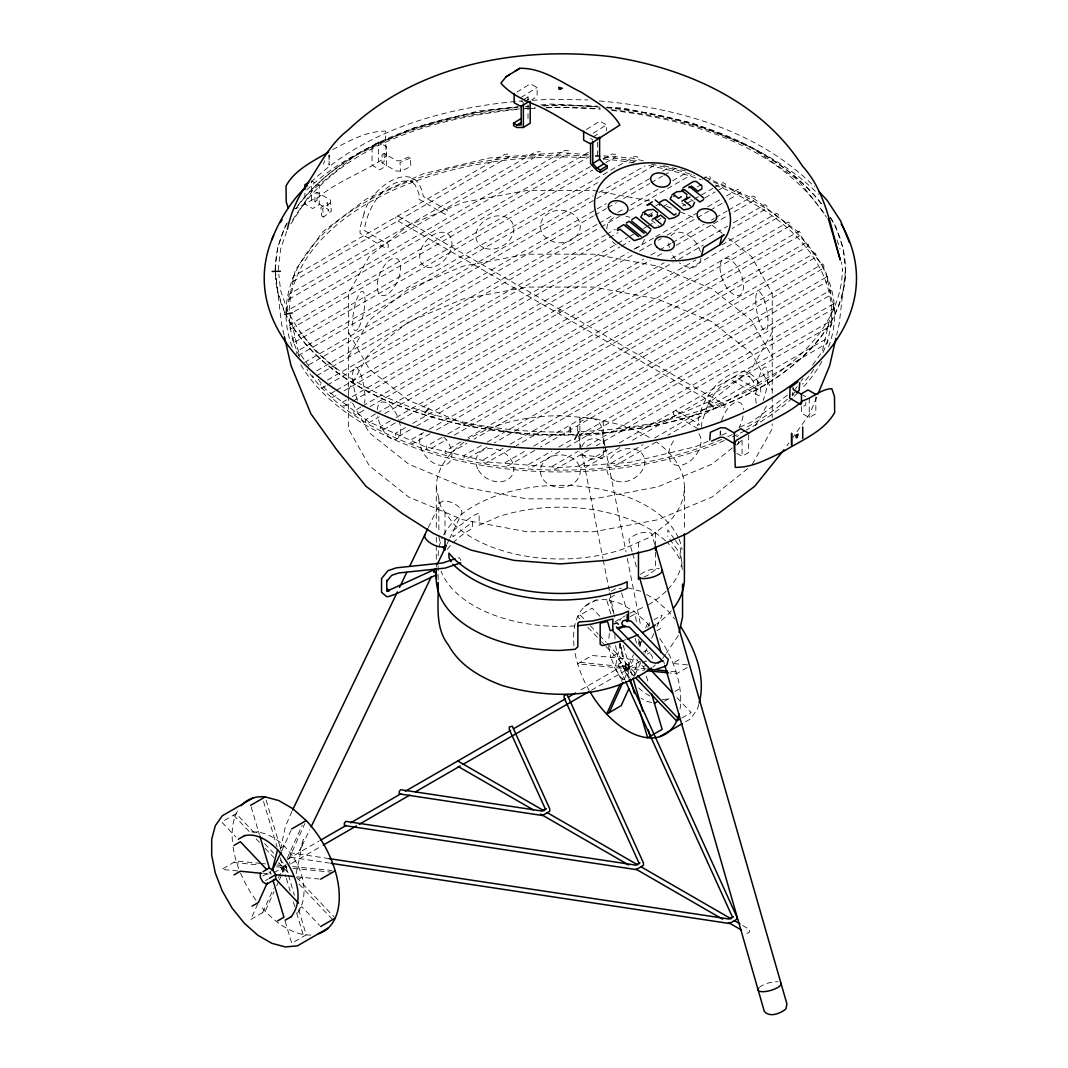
<?xml version="1.0" encoding="UTF-8"?>
<svg xmlns="http://www.w3.org/2000/svg" width="1068" height="1068" viewBox="0 0 1068 1068"><rect width="100%" height="100%" fill="white"/><g stroke="black" fill="none" stroke-linecap="round" stroke-linejoin="round"><path stroke-width="0.75" stroke-dasharray="5 3.75" d="M577.668 431.325L577.735 426.039L580.885 421.326L586.279 418.442L592.46 418.162L622.377 425.318A124.048 71.623 0 0 1 651.053 438.481M640.987 641.414L639.452 650.786M720.032 435.49L720.446 430.831M792.683 392.45L792.416 395.56L795.059 393.571M275.224 269.39L277.667 247.896L284.942 226.776L287.345 222.705M278.227 270.204L280.644 248.937L286.825 231.035M830.17 217.258L835.763 226.776L843.039 247.896L845.469 270.204C844.561 321.975 804.191 362.199 761.965 386.603C706.455 417.414 642.923 431.926 579.764 434.075M845.469 270.204L839.194 323.898L836.644 335.112M280.524 849.434L285.316 826.672L291.871 811.48M296.13 873.731L303.379 839.328L299.667 850.689L309.747 829.716M620.308 643.256L615.515 666.018L617.05 671.705L620.401 677.005L623.645 679.702M633.858 677.366L637.476 660.171M288.64 296.917L289.294 294.101L535.348 152.043L540.248 151.669M292.699 279.162L293.34 276.332L504.577 154.379L509.476 154.006M828.007 340.358L827.366 343.175L667.847 435.277M832.052 322.589L831.411 325.42L629.96 441.725M625.968 663.855L625.274 666.512L627.09 669.449L628.905 668.608L628.211 665.15L625.968 663.855L578.389 691.33M609.334 633.444L608.586 642.001M698.726 704.439L697.524 708.952L690.529 718.898L683.467 722.969M816.66 397.189L809.838 413.757L792.63 437.733M257.775 903.915L250.673 919.588L265.198 911.204L273.969 891.807M281.899 850.569L291.043 830.383M262.621 912.686L273.555 888.523M278.347 877.949L284.488 864.359M287.225 858.312L302.257 825.083M276.665 885.839L278.695 881.367M279.375 879.872L282.072 873.904M282.74 872.409L285.45 865.04M288.654 859.366L304.847 823.561M621.496 681.25L633.471 654.777M638.197 644.324L639.545 641.347M645.619 627.917L647.649 623.445L650.212 621.963L647.475 627.997M624.246 679.355L634.499 656.7M639.278 646.127L641.334 641.601M635.033 675.029L641.654 660.371L627.143 668.755M644.885 653.256L646.928 648.73M651.694 638.183L653.75 633.671M657.007 626.462L662.16 615.061L654.19 619.654M428.335 527.472L440.203 502.774L442.793 501.052C450.002 500.625 457.344 504.163 461.55 510.037L461.87 513.134L449.988 537.845M447.198 543.652L449.294 539.287M707.43 405.747L701.689 423.155L701.689 428.388M708.071 404.412C715.44 389.46 731.647 370.409 750.203 377.178L748.081 375.949L752.593 380.141L756.398 389.112L756.398 391.502L758.534 390.274L734.557 376.43M348.462 357.139L369.208 320.293L408.657 288.934L462.951 266.159L526.791 254.184L593.901 254.184L657.741 266.159L712.036 288.934L751.485 320.293L772.231 357.139M348.462 390.034L369.208 353.188L408.657 321.828L462.951 299.053L526.791 287.078L593.901 287.078L657.741 299.053L712.036 321.828L751.485 353.188L772.231 390.034M772.231 332.175L751.485 369.034L712.036 400.38L657.741 423.155L593.901 435.13L579.176 435.13M755.476 425.651L768.239 402.983M752.286 464.22L772.231 428.789L772.231 423.849M292.592 219.981C339.531 144.18 434.943 117.934 518.594 109.283M678.38 635.447L666.512 653.015M290.937 223.813L313.017 189.717L355.484 155.354L411.914 128.494L478.451 110.992L517.793 107.187M297.652 912.993C317.863 883.583 286.451 829.182 250.873 831.985M619.827 620.455L621.563 617.971M795.219 389.273L797.155 386.576M801.027 381.183L802.962 378.486M812.628 364.989L822.307 351.505L831.545 310.988L831.545 313.551M786.902 445.716L788.811 443.06M662.654 658.395L665.551 654.364M297.959 205.176C350.411 139.294 437.773 114.663 518.367 106.72M323.551 164.152L324.552 160.787M311.042 182.134C367.365 128.587 446.891 107.147 522.546 100.859M732.394 447.919L712.036 464.099L657.741 486.874L593.901 498.849L526.791 498.849L462.951 486.874L408.657 464.099L369.208 432.74L351.652 401.555M737.494 443.874L743.849 438.814M747.667 468.678L712.036 496.994L657.741 519.769L593.901 531.744L526.791 531.744L462.951 519.769L408.657 496.994L369.208 465.635L348.462 428.789L348.462 396.495M330.639 202.626L322.723 208.58L323.471 217.084L331.32 211.184L330.332 199.916L317.049 192.24L314.926 193.468L314.926 201.638L328.09 209.235L328.29 211.063L327.622 202.506L320.934 207.539L321.682 216.043L323.471 217.084M787.383 395.173L752.112 421.7L736.933 428.428M652.828 667.019L655.458 665.044M516.872 92.142L530.315 83.825L537.124 87.483L537.124 96.467L531.744 99.805M520.984 97.468L537.124 87.483M523.907 99.484L528.006 96.948L530.195 98.136L524.735 101.513M586.345 129.548L599.789 121.231L606.597 124.889L606.597 130.883M593.154 133.22L606.597 124.889M593.314 136.851L597.399 134.314L599.602 135.502M332.735 149.573C349.129 140.963 366.471 131.03 385.481 131.124L386.082 155.461L384.28 158.184C362.973 172.776 337.702 180.719 317.783 197.794C308.051 200.477 300.655 208.874 290.282 209.568M378.633 142.124L372.051 145.929L372.051 165.246L379.834 169.732L386.416 165.94L386.416 146.623L378.633 142.124L378.633 161.442M384.146 153.498L382.037 154.727L382.037 162.897L395.988 170.96L400.674 171.134L410.9 166.608L410.326 157.997L408.523 156.969L399.806 160.827L396.642 160.707L384.146 153.498L384.146 161.668L382.037 162.897M314.926 201.638L317.049 200.41L317.049 192.24M292.699 281.605L509.476 156.449M288.64 299.374L540.248 154.112M294.287 311.536L568.536 153.205M588.401 152.27L289.695 324.725L290.189 329.344L589.256 156.676M590.337 166.568L292.806 338.356L293.299 342.975L592.727 170.092M603.34 159.065L612.004 154.059L615.755 154.353M605.676 162.616L615.755 156.796M297.999 355.684L600.336 181.133M632.016 162.843L637.77 159.519L637.77 157.063L634.766 156.355L296.757 351.492L296.757 353.949M304.594 362.412L593.087 195.844M598.854 192.52L645.005 165.86M308.719 364.922L653.776 165.7M316.729 370.823L606.29 203.641M614.941 198.661L649.504 178.69M662.48 171.214L669.676 167.049M316.542 375.829L593.381 216.003M594.823 215.175L606.357 208.514M607.799 207.686L616.45 202.68M623.659 198.528L649.611 183.536M651.053 182.708L662.587 176.046M664.029 175.219L675.563 168.557M327.462 380.061L597.573 224.106M599.014 223.279L612.017 215.776M617.785 212.439L625.007 208.26M630.788 204.936L658.235 189.089M672.68 180.746L687.125 172.402M325.807 385.908L321.481 388.405L320.24 386.669L320.24 384.226M327.249 385.081L599.415 227.951M600.857 227.11L619.573 216.31M629.653 210.489L691.57 174.738M334.965 391.155L330.626 393.651L330.626 396.108L332.468 397.496L338.236 394.159M336.407 390.314L605.182 235.134M606.637 234.306L615.301 229.3M655.765 205.937L658.649 204.268M702.01 179.237L707.79 175.9L710.193 176.968L710.193 179.424L705.868 181.92M344.003 390.835L617.918 232.691M648.196 215.215L653.963 211.878M662.614 206.885L666.939 204.388M697.217 186.913L704.426 182.748M346.553 399.886L342.227 402.382L342.227 404.839L344.07 406.214L351.292 402.049M352.32 396.562L616.196 244.212M617.638 243.371L627.744 237.55M629.186 236.709L633.511 234.212M643.604 228.392L646.487 226.723M647.929 225.895L655.138 221.73M656.58 220.902L660.905 218.406M682.532 205.91L685.416 204.242M686.857 203.414L692.625 200.09M694.066 199.249L699.834 195.925M701.275 195.084L712.81 188.435M714.252 187.594L722.903 182.601L725.305 183.669L725.305 186.112L716.641 191.119M352.734 401.221L619.894 246.975M621.336 246.147L630 241.141M705.094 197.794L715.2 191.946M361.051 406.948L353.828 411.113L353.828 413.57L355.671 414.945L364.321 409.952M362.493 406.107L628.251 252.675M634.032 249.338L654.257 237.67M655.699 236.829L696.136 213.48M707.697 206.818L720.7 199.302M726.467 195.965L738.028 189.303L740.431 190.358L740.431 192.814L724.571 201.972M370.089 406.628L632.349 255.212M639.558 251.047L652.521 243.571M658.288 240.233L661.172 238.578M666.939 235.24L695.762 218.606M697.19 217.779L708.725 211.117M710.167 210.289L723.129 202.8M375.522 414.01L365.43 419.844L365.43 422.287L367.552 423.515L379.06 416.867M376.964 413.183L643.604 259.244M650.812 255.078L658.021 250.913M659.463 250.086L670.984 243.424M672.426 242.596L704.146 224.293M711.341 220.128L714.225 218.459M715.667 217.632L727.201 210.97M728.643 210.142L753.14 196.005L755.263 197.22L755.263 199.676L729.364 214.628M560.353 309.76L558.23 310.988L560.353 312.203M384.827 413.543L650.238 260.312M657.434 256.16L664.63 252.008M676.137 245.36L712.102 224.6M713.544 223.759L727.935 215.456M390.367 420.872L380.275 426.706L380.275 429.149L382.678 430.217L398.564 421.046M396.121 417.548L664.149 262.808M671.358 258.643L727.562 226.202M733.329 222.865L765.022 204.562L766.864 205.95L766.864 208.407L732.207 228.418M400.006 420.205L672.987 262.608M678.767 259.27L703.318 245.093M405.506 427.56L395.387 433.394L395.387 435.851L397.79 436.919L415.105 426.92M412.729 423.395L695.762 259.978M721.754 244.972L776.623 213.293L778.465 214.681L778.465 217.138L416.547 426.092M423.489 432.607L410.512 440.096L410.512 442.553L412.916 443.607L433.141 431.926M429.256 429.283L788.224 222.024L790.066 223.412L790.066 225.855L434.596 431.098M442.085 437.293L426.252 446.437L426.252 448.894L429.243 449.615L446.584 439.602M447.852 433.968L799.224 231.102L800.466 232.837L800.466 235.294L453.807 435.437M461.002 441.805L445.142 450.963L445.142 453.406L448.146 454.127L466.876 443.313M468.211 437.64L807.048 242.022L808.289 243.744L808.289 246.201L474.072 439.162M481.361 445.476L464.033 455.475L464.033 457.932L467.036 458.653L488.677 446.157M487.141 442.139L814.871 252.929L816.112 254.665L816.112 257.108L494.444 442.819M503.081 448.36L482.936 460.001L482.936 462.444L485.927 463.165L514.816 446.491M510.29 444.208L822.694 263.836L823.935 265.572L823.935 268.015L516.271 445.65M504.937 462.711L526.537 450.255M533.733 446.09L827.406 276.545L827.9 281.164L540.475 447.105M534.694 450.442L508.688 465.448L504.937 465.167M528.553 464.513L551.675 451.163M558.898 446.998L573.342 438.654M579.123 435.317L830.517 290.176L831.011 294.795L566.934 447.252M559.725 451.417L532.305 467.25L528.553 466.956M552.169 466.302L578.148 451.31M586.813 446.304L833.627 303.806L834.121 308.425L596.278 445.743M589.069 449.895L555.921 469.039L552.169 468.759M580.458 465.394L609.214 448.8M619.28 442.993L832.052 320.146M619.881 447.545L585.344 467.477L580.458 467.851M611.23 463.058L643.029 444.702M654.591 438.027L828.007 337.902M656.353 441.912L616.116 465.141L611.23 465.514M736.56 436.785L738.682 435.557M736.56 444.956L738.682 443.727L738.682 438.828M803.657 406.214L805.779 404.986L805.779 401.728M736.893 453.339L742.073 456.33L748.655 452.525L748.655 433.207M801.467 406.614L801.467 413.049L809.25 417.548L815.832 413.743L815.832 396.041M584.65 606.557L599.962 597.72M611.176 591.245L615.408 588.802L621.469 588.254M614.527 595.223L606.651 599.775A75.761 43.735 60 0 0 574.037 646.167M615.195 621.643L625.261 615.836M255.866 832.786L258.416 831.318M630.173 616.69L635.26 613.74L636.568 623.298M280.123 848.259L283.941 846.056M621.349 679.208L615.195 668.541L610.843 657.327L617.211 653.643L614.954 642.629M656.967 630.694L660.798 628.478M643.537 651.961L646.167 650.439L649.891 652.588L652.521 657.14L652.521 660.011M287.159 859.473L318.878 841.157M262.861 876.027L266.693 873.824L268.655 877.242M647.341 654.057L649.891 652.588M286.251 864.573L284.836 865.4L285.69 866.882L287.105 866.068M273.835 872.743L285.69 865.894L280.537 860.448M291.524 863.385L321.802 845.909M591.418 690.248L628.905 668.608M265.505 880.593L268.041 879.124M642.349 663.014L646.167 660.812L646.153 665.124L643.523 666.646L639.799 664.496L637.169 659.931L592.166 655.472L577.654 663.855L644.044 670.437M298.186 879.525L302.004 877.322M678.847 659.757L672.48 663.428L688.046 664.977M687.178 667.58L676.645 673.654L670.117 673.014M299.454 908.281L302.004 906.799L319.572 925.355M675.029 691.437L678.847 689.234M664.51 701.195L672.026 696.857M681.865 717.99L691.156 712.623L676.872 697.551M410.326 157.997L400.006 162.576L400.674 171.134M708.097 441.204L695.949 446.584L630.547 462.23L560.353 467.557L490.159 462.23L424.757 446.584L368.58 421.7L325.486 389.273L317.743 378.486M721.754 435.143L727.829 432.46M643.951 576.974L648.076 575.145L655.445 569.604L655.445 551.822M630.173 613.099L645.246 606.424M525.99 106.4L529.261 106.079M540.742 104.971L550.581 104.023L596.892 106.6M662.307 699.527L668.328 698.979M532.331 100.299L550.287 99.257L587.987 99.911M542.557 105.438L560.353 104.771L597.573 106.173M523.534 108.722L528.326 108.535M529.928 108.469L537.938 108.175M545.935 107.868L560.353 107.321L600.47 109.096M571.554 431.846C522.853 433.181 473.765 427.093 427.173 412.689M581.166 431.472C643.11 429.162 705.387 414.784 759.842 384.56C801.614 360.423 841.557 320.614 842.465 269.39L842.465 270.204L841.544 262.02M573.289 434.329C509.743 436.305 445.409 425.785 386.776 400.794C346.112 382.144 306.289 355.217 285.743 314.166M577.534 435.13L526.791 435.13L462.951 423.155L426.759 407.976M606.824 107.147L623.365 108.068L691.864 122.847L751.391 147.371L797.903 179.945L825.204 214.521M458.212 557.803L459.507 557.883L460.802 560.406M568.536 150.762L564.785 150.468L286.584 311.095L286.584 313.538M588.428 154.727L560.353 152.59L489.344 157.984L423.168 173.804L366.351 198.982L322.75 231.783L295.342 269.99L285.997 313.551A274.356 158.398 0 0 1 588.655 156.008M595.023 155.22L631.362 157.984L645.886 161.455M599.322 100.979C676.845 107.441 758.347 130.363 814.59 186.86M580.218 662.374L646.207 668.902M670.958 671.358L679.208 672.173M260.645 863.411L236.202 860.995L221.69 869.365L238.805 871.061M262.274 863.571L265.531 863.892M276.946 865.027L285.69 865.894M292.819 866.602L331.934 870.473M233.638 862.477L258.376 864.92M276.532 866.722L286.424 867.697M293.032 868.351L330.973 872.115M263.396 873.504L271.179 874.265L270.244 871.141M297.064 876.841L319.118 879.017M607.105 107.267C686.137 115.544 771.39 140.602 822.734 205.176M611.977 110.418C691.583 119.816 780.748 146.423 826.525 217.285M329.104 858.632L291.23 852.918L289.762 854.64L289.762 857.097L329.278 863.064M649.558 200.917L593.901 190.478L526.791 190.478L462.951 202.453L408.657 225.228L369.208 256.574L348.462 293.42L348.462 395.894M663.629 165.7L686.23 171.107M627.53 587.72L641.04 591.338M651.627 702.584L646.02 701.075L641.04 698.205M425.598 412.235C372.492 395.2 317.516 366.551 290.216 315.581M666.792 206.244L672.827 208.767M680.369 211.931L695.442 218.259M425.251 407.335L408.657 400.38L369.208 369.034L348.462 332.175M705 177.114L754.342 198.982L797.943 231.783L825.35 269.99L834.695 313.551M521.184 101.18L523.373 102.354M590.577 138.546L592.78 139.721M803.016 395.213L805.779 396.815M397.897 215.963L724.918 404.772L724.918 407.228L722.796 408.443L395.774 219.648L395.774 217.191M675.59 410.472L699.567 424.316L697.431 425.545C700.127 403.223 713.931 380.021 735.892 372.091C749.402 367.833 762.405 381.022 760.656 394.346L758.52 395.574L732.434 380.502L732.434 377.658M698.178 428.829L673.454 414.558L673.454 411.701M646.634 594.569L655.018 599.402L668.528 611.39L674.589 618.919M649.891 695.962L643.67 692.371L637.663 687.044M742.701 925.489L749.643 929.494L749.643 931.95L747.186 933.365L744.303 931.696M712.036 225.228L722.222 233.318M728.576 238.364L751.485 256.574L772.231 293.42L772.231 395.894M690.862 199.396L693.346 201.398M681.878 202.853L686.617 206.671M651.346 220.061L658.462 225.789M599.856 616.249L592.166 608.133L577.654 616.503L579.924 618.906M580.218 615.021L584.717 619.774M590.337 625.714L598.214 634.032M599.348 635.206L606.09 642.335M607.211 643.523L636.461 674.402M587.881 627.316L600.39 640.506M601.524 641.708L604.942 645.312M606.077 646.514L634.579 676.605M254.398 832.84L236.202 813.642L221.69 822.026L235.961 837.098M264.624 843.64L273.715 853.252M296.53 877.335L334.057 916.945M233.638 815.124L250.513 832.933M256.133 838.874L259.511 842.438M265.131 848.379L274.129 857.871M278.628 862.624L289.882 874.492M298.88 883.997L332.615 919.615M268.936 871.902L271.179 874.265M629.599 677.886L621.563 664.87L617.211 653.643M674.455 539.233L667.78 529.928L667.78 536.47M675.417 540.555L680.183 547.203L682.278 569.511M669.689 539.126L680.183 553.745L680.183 560.273A124.048 71.623 0 0 0 667.78 542.998M309.039 366.337L298.386 351.505L289.521 312.604M312.417 375.762L313.658 377.498M282.993 871.808L278.882 863.652M626.289 668.261L627.143 669.756M625.728 668.581L626.596 670.077M628.598 678.087L621.75 662.974L618.746 663.829L618.746 666.272L624.927 679.902M836.965 239.98L840.049 248.937M287.853 311.536L280.644 290.643L278.788 274.289M621.616 592.927L626.168 608.226M635.059 638.157L636.475 642.949M643.523 666.646L644.471 669.836M646.367 676.218L648.743 684.188M609.214 598.294L614.808 617.104M623.191 645.326L632.51 676.685M610.883 614.033L606.651 599.775L620.148 603.393L634.138 611.47L647.649 623.445A75.761 43.735 60 0 1 649.771 625.755M619.827 644.137L629.746 677.526M266.132 800.079L281.204 850.782M285.944 866.735L294.421 895.264M298.666 909.522L306.196 934.874L291.684 943.258L284.395 918.76M263.556 801.521L277.066 846.991M280.337 857.964L285.917 876.775M286.384 878.35L290.122 890.886M293.38 901.873L294.781 906.572M296.637 912.846L303.632 936.356M251.14 806.821L259.364 834.509M654.791 544.466L651.6 533.373C644.178 530.489 635.126 533.907 629.239 538.806L629.012 540.929L632.203 552.023M632.656 553.611L636.768 567.882M663.442 660.651L664.363 663.855M463.953 442.259A124.048 71.623 0 0 0 436.291 487.342L440.523 505.872L452.912 523.146A124.048 71.623 0 0 0 622.377 549.366L648.076 537.992L667.78 523.146A124.048 71.623 0 0 0 656.753 442.259M438.868 536.536L440.523 543.799M284.061 335.112L281.498 323.898L275.611 273.461M608.586 646.314L610.843 657.327M289.628 861.916L290.082 864.226M604.608 444.128L600.803 424.997L597.773 420.565L592.46 418.162L560.353 415.719A124.048 71.623 0 0 0 465.341 441.284M605.249 447.358L626.008 551.876M627.303 558.417L640.279 623.739M578.616 436.118L602.899 558.364M603.22 560.006L609.401 591.085M609.721 592.713L613.94 613.98M619.787 643.417L622.39 656.5L621.242 645.059M638.757 639.238L639.852 647.208M275.224 270.204L277.667 291.684L284.942 312.804A285.129 164.619 0 0 1 286.945 223.479M833.627 303.806L833.627 306.262M830.517 290.176L830.517 292.632M827.406 276.545L827.406 278.988M809.25 398.231L809.25 417.548M772.231 396.495L772.231 417.481M742.073 440.23L742.073 456.33M684.401 487.342L684.401 530.582M655.445 532.438L655.445 545.361M638.464 542.237L638.464 550.314M614.954 634.018L614.954 641.201M603.273 420.752L603.273 448.774M603.273 450.429L603.273 458.666L592.46 456.089L579.871 455.128L579.871 451.831M597.399 142.151L597.399 159.412M579.871 417.201L579.871 450.175M528.006 96.948L528.006 103.302M528.006 104.891L528.006 120.777M445.009 512.119L445.009 535.228M438.868 498.609L438.868 533.239M438.16 565.813L438.16 580.725M436.291 487.342L436.291 530.582M436.291 537.231L436.291 543.892M436.291 545.548L436.291 567.175M336.527 368.54L336.527 369.354L316.035 351.639L299.707 331.721M311.469 200.223L311.469 180.906L319.239 185.405L319.239 204.722L312.67 208.514L304.887 204.028L304.887 192.761M293.299 340.518L293.299 342.975M290.189 326.888L290.189 329.344M830.77 218.019A285.129 164.619 0 0 1 580.164 434.422M573.529 434.636A285.129 164.619 0 0 1 285.583 314.179M295.983 208.54A285.129 164.619 0 0 1 517.353 107.468M525.616 106.813A285.129 164.619 0 0 1 528.927 106.586M543.852 105.865A285.129 164.619 0 0 1 600.042 107.187M606.637 107.775A285.129 164.619 0 0 1 822.801 205.87M671.318 610.829A124.048 71.623 0 0 1 656.753 623.886M625.634 639.719A124.048 71.623 0 0 1 622.377 640.84M447.238 549.406A124.048 71.623 0 0 1 451.697 544.239M452.912 542.998A124.048 71.623 0 0 1 472.63 528.166L472.63 522.038L452.912 536.87L452.912 530.743L472.63 515.911L479.131 513.04L479.131 525.282L498.329 516.779A124.048 71.623 0 0 1 665.578 540.875M605.209 446.998A12.002 10.146 -11.2 0 1 595.557 458.799A12.002 10.146 -11.2 0 1 581.78 452.058M581.86 446.771A12.002 10.146 -11.2 0 1 593.488 438.681A12.002 10.146 -11.2 0 1 604.915 445.73M589.269 690.622A75.761 43.735 60 0 1 574.664 650.866M659.757 638.504A75.761 43.735 60 0 1 679.769 710.741M310.935 935.021A75.761 43.735 60 0 1 259.938 905.25M255.919 900.124A75.761 43.735 60 0 1 239.299 870.033M238.725 868.524A75.761 43.735 60 0 1 232.584 843.306M232.423 841.611A75.761 43.735 60 0 1 238.444 809.464M821.906 361.371A274.356 158.398 0 0 1 801.547 389.046M797.943 392.757A274.356 158.398 0 0 1 793.511 397.029M792.363 398.097A274.356 158.398 0 0 1 746.225 430.057M744.823 430.791A274.356 158.398 0 0 1 730.365 437.867M724.331 440.55A274.356 158.398 0 0 1 299.561 362.733M292.125 346.846A274.356 158.398 0 0 1 286.05 316.715M595.33 156.449A274.356 158.398 0 0 1 638.05 161.642M651.373 164.138A274.356 158.398 0 0 1 694.507 175.392M713.491 182.134A274.356 158.398 0 0 1 828.581 346.846M813.736 369.368A271.205 156.582 0 0 1 802.415 384.16M795.219 391.849A271.205 156.582 0 0 1 791.949 395.026M787.37 399.218A271.205 156.582 0 0 1 745.264 428.094M732.247 434.663A271.205 156.582 0 0 1 727.735 436.745M721.594 439.455A271.205 156.582 0 0 1 306.97 369.368M299.734 356.872A271.205 156.582 0 0 1 289.161 315.18M289.214 310.307A271.205 156.582 0 0 1 588.334 157.81M603.14 158.945A271.205 156.582 0 0 1 633.845 162.843M648.69 165.513A271.205 156.582 0 0 1 700.862 179.638M715.333 185.071A271.205 156.582 0 0 1 822.307 354.082M700.942 258.256A19.945 13.176 51.5 0 1 679.341 262.821M675.83 259.537A19.945 13.176 51.5 0 1 670.918 252.141M669.302 247.536A19.945 13.176 51.5 0 1 668.755 243.09M670.918 235.854A19.945 13.176 51.5 0 1 688.393 235.441A19.945 13.176 51.5 0 1 700.968 255.225M698.859 433.795A19.945 13.176 -51.5 0 1 693.292 458.172A19.945 13.176 -51.5 0 1 671.318 462.297A19.945 13.176 -51.5 0 1 675.83 438.12M443.874 437.079A19.945 13.176 51.5 0 1 449.775 461.79A19.945 13.176 51.5 0 1 427.734 458.506A19.945 13.176 51.5 0 1 421.833 433.795M721.608 420.659A19.945 9.572 -67.2 0 1 734.21 402.863A19.945 9.572 -67.2 0 1 743.421 409.792M743.088 415.946A19.945 9.572 -67.2 0 1 739.056 427.694M720.62 434.636A19.945 9.572 -67.2 0 1 720.099 431.659M756.237 403.277A19.945 5.033 -79.4 0 1 759.749 375.095A19.945 5.033 -79.4 0 1 767.785 371.611A19.945 5.033 -79.4 0 1 763.139 400.3M644.378 239.325A19.945 15.486 29.4 0 1 632.336 248.991M616.343 244.812A19.945 15.486 29.4 0 1 610.963 239.819M606.851 228.926A19.945 15.486 29.4 0 1 616.343 216.604M625.821 216.203A19.945 15.486 29.4 0 1 630.027 217.391M357.566 400.3A19.945 5.033 79.4 0 1 352.907 371.611A19.945 5.033 79.4 0 1 360.944 375.095A19.945 5.033 79.4 0 1 364.455 403.277M399.085 420.659A19.945 9.572 67.2 0 1 393.411 439.335A19.945 9.572 67.2 0 1 377.605 415.946M377.271 409.792A19.945 9.572 67.2 0 1 386.069 402.663A19.945 9.572 67.2 0 1 398.631 419.297M640.466 574.424A12.002 3.871 -16 0 1 659.29 568.71M759.268 987.526A12.002 3.871 -16 0 1 778.078 981.812M682.078 561.995A122.193 70.541 0 0 1 667.366 589.91M666.178 591.138A122.193 70.541 0 0 1 646.754 605.756M574.704 625.928A122.193 70.541 0 0 1 441.057 571.153M438.16 555.867A122.193 70.541 0 0 1 442.326 537.604M443.674 534.894A122.193 70.541 0 0 1 562.796 485.339A122.193 70.541 0 0 1 678.38 537.604M679.034 539.086A122.193 70.541 0 0 1 682.078 549.74M306.756 189.944A296.13 170.973 0 0 1 519.448 108.896M525.856 108.415A296.13 170.973 0 0 1 535.509 107.855M546.789 107.441A296.13 170.973 0 0 1 599.949 108.789M611.136 109.79A296.13 170.973 0 0 1 818.462 194.416M329.104 155.02L329.077 165.046L329.077 155.034M364.108 213.346L360.049 227.631L360.049 233.318L386.135 248.377L388.271 247.149L388.271 244.305L364.295 230.461C367.005 207.886 386.175 174.925 412.809 182.094L410.686 180.879L415.212 185.058L419.016 194.042L419.016 199.275L445.116 214.334L447.238 213.106L447.238 210.262L423.275 196.419C416.293 154.646 369.328 188.449 364.108 213.346M627.143 667.767L624.873 669.075L625.728 670.571L628.011 669.249L627.143 667.767M720.046 267.601A19.945 9.572 67.2 0 0 737.628 295.676A19.945 9.572 67.2 0 0 737.628 267.481A19.945 9.572 67.2 0 0 720.046 267.601M478.451 470.227A19.945 15.486 29.4 0 0 511.292 476.395A19.945 15.486 29.4 0 0 494.871 448.88A19.945 15.486 29.4 0 0 478.451 470.227M550.38 485.259A19.945 16.287 0 0 0 580.284 471.148A19.945 16.287 0 0 0 550.38 457.051A19.945 16.287 0 0 0 550.38 485.259M616.343 481.054A19.945 15.486 -29.4 0 0 644.792 461.603A19.945 15.486 -29.4 0 0 616.343 452.845A19.945 15.486 -29.4 0 0 616.343 481.054M755.703 300.068A19.945 5.033 79.4 0 0 764.942 330.599A19.945 5.033 79.4 0 0 764.942 302.391A19.945 5.033 79.4 0 0 755.703 300.068M550.38 240.594A19.945 16.287 0 0 0 580.284 226.496A19.945 16.287 0 0 0 550.38 212.398A19.945 16.287 0 0 0 550.38 240.594M485.393 248.363A19.945 15.486 -29.4 0 0 513.841 228.926A19.945 15.486 -29.4 0 0 485.393 220.155A19.945 15.486 -29.4 0 0 485.393 248.363M435.811 266.146A19.945 13.176 -51.5 0 0 449.775 235.854A19.945 13.176 -51.5 0 0 421.833 247.576A19.945 13.176 -51.5 0 0 435.811 266.146M388.926 293.206A19.945 9.572 -67.2 0 0 399.085 260.712A19.945 9.572 -67.2 0 0 378.78 276.852A19.945 9.572 -67.2 0 0 388.926 293.206M358.835 327.302A19.945 5.033 -79.4 0 0 364.175 293.393A19.945 5.033 -79.4 0 0 353.495 312.363A19.945 5.033 -79.4 0 0 358.835 327.302"/><path stroke-width="1.5" d="M709.82 440.016L710.394 432.286L720.713 427.721L725.399 427.894L734.704 433.261M799.785 382.744L799.038 390.581L796.381 392.57M679.074 632.403L682.545 617.184L682.545 584.036M835.91 338.316L829.702 365.563L817.901 394.172M644.605 214.548L644.938 213.133L649.211 216.564L651.934 214.868L651.6 216.283M659.477 205.096L659.81 203.694L674.055 215.122L676.097 213.854M673.935 196.378L674.282 194.977L678.554 198.394L681.277 196.712M701.502 256.106L703.532 247.602L724.131 234.786L721.888 236.242L719.845 244.746L701.502 256.106A68.966 47.593 13.5 0 1 596.158 214.121A68.966 47.593 13.5 0 1 674.375 165.7A68.966 47.593 13.5 0 1 719.845 244.746M244.505 835.67C257.295 832.8 268.989 841.17 277.573 849.727L272.113 870.687L281.218 852.077M287.412 229.273C290.469 214.534 296.263 200.504 304.473 187.888C318.411 168.183 328.503 144.861 348.235 129.962C417.268 64.267 518.901 46.057 610.963 56.644C684.762 67.765 760.883 100.953 802.388 166.007C825.978 191.813 830.784 227.671 840.302 260.005L828.234 218.366M699.126 702.944C706.349 676.418 694.641 648.717 680.636 626.449M679.595 212.492L678.607 215.135L674.509 217.672L669.195 218.873L650.586 203.935L646.901 205.203L652.348 201.812M688.86 187.781L691.543 186.126L697.951 191.265L701.85 188.849L701.81 187.581M271.806 239.766C279.723 219.461 291.39 200.29 307.477 185.458M267.28 882.902L258.416 902.487L252.048 906.158M665.257 220.569L663.482 224.494L659.383 227.03L654.337 228.111L640.813 217.258L642.322 214.308M694.6 202.399L692.812 206.338L688.726 208.861L683.68 209.942L670.143 199.089L671.665 196.152M620.148 684.228L606.651 714.065L621.162 705.694L628.892 688.593M609.214 712.583L622.884 682.385M292.592 809.985L397.389 591.899M399.552 587.387L406.774 572.341M409.671 566.334L427.641 528.927M311.188 826.725L431.392 576.56M433.555 572.074L434.983 569.07M437.146 564.585L445.783 546.602M574.744 439.322L578.936 431.552M291.284 916.678C306.916 895.812 292.619 866.882 277.573 849.727M682.786 189.263L682.038 190.197L682.746 190.772L684.508 189.677L699.847 201.986L703.625 199.636M784.032 449.721L754.716 486.274L719.044 513.107L686.884 533.653L649.825 550.073L606.664 560.393L560.353 563.917L514.028 560.393L470.881 550.073L433.808 533.653L401.648 513.107L365.99 486.274L336.674 449.721L310.868 413.757L291.003 365.563L284.422 336.714M386.749 581.339L391.622 575.345L398.738 572.969L445.062 568.109L460.802 562.849M510.21 74.226L506.112 76.776L500.892 83.104C510.784 94.651 525.736 100.859 539.447 106.586C559.272 115.971 576.413 129.161 596.291 138.026L599.722 138.159M650.612 230.474L647.115 234.626L640.586 238.671L634.232 240.607L619.974 229.166L617.918 230.434L617.211 229.86M424.957 412.662L428.842 408.443M748.655 433.207C766.036 421.913 787.063 414.958 802.922 400.674C813.055 397.75 820.865 389.032 831.812 388.699L834.482 396.495L834.655 412.568C823.575 432.233 800.466 440.443 782.457 452.084C767.505 458.96 752.179 467.811 735.225 467.33L734.624 442.993L736.439 440.27L748.655 433.207L740.872 428.722L734.303 432.513L734.303 451.831M797.996 381.717L790.066 387.671L789.706 398.15L800.866 404.598M651.507 668.007C609.08 698.525 551.208 699.7 502.401 685.576C480.92 677.633 459.654 665.764 448.4 644.952C434.369 627.33 438.841 603.22 438.16 582.38M658.088 663.068L660.718 661.079M514.776 71.422L519.756 68.312C542.718 67.698 562.195 83.077 581.926 92.542C595.69 101.74 611.51 110.138 619.881 125.063L590.457 143.86L583.662 140.202L583.662 131.217M506.112 76.776L519.756 68.312M527.712 102.301L520.984 106.466L514.175 102.795L514.175 93.81M530.195 101.273L530.195 123.22L523.373 127.452L517.005 127.519L513.561 125.664L513.561 123.207L520.383 118.989M513.561 123.207L517.005 125.063L521.091 122.526M599.602 159.319L603.78 163.885L607.225 165.74L600.39 169.959L596.959 168.117L592.78 163.551L599.602 159.319L599.602 137.091M596.959 168.117L603.78 163.885M590.577 143.245L590.577 163.631L596.959 170.56L600.39 172.415L607.225 168.183L607.225 165.74M617.544 228.445L623.685 224.654L638.637 236.642M626.422 222.958L629.145 221.263L644.097 233.265M631.882 219.581L635.967 217.044L650.946 229.059M642.656 212.906L647.435 209.942L653.456 209.421L657.701 212.812M671.999 194.736L676.778 191.786L682.799 191.252L687.031 194.656M683.12 187.848L693.359 181.52L696.256 181.44L702.143 186.166M652.561 219.314L657.421 216.31L657.354 214.227M681.905 201.158L686.764 198.141L686.697 196.058M655.832 218.112L660.611 215.149L665.591 219.154M685.175 199.943L689.955 196.993M328.597 151.963C313.271 161.268 295.022 169.452 286.05 185.885L286.224 201.959L288.373 208.207M308.826 182.428L304.887 184.711L304.887 189.543M253.089 797.983L222.318 815.752L215.322 825.697L211.704 839.208L211.704 855.361L215.322 873.05L222.318 891.072L232.197 908.2L244.318 923.259L257.815 935.234L271.806 943.311L285.316 946.929L297.425 945.847L328.196 928.092M250.673 805.285L265.198 796.902L278.708 800.519L292.685 808.596L306.196 820.571A75.761 43.735 60 0 1 318.304 933.792M238.351 839.221L244.719 835.536M233.999 845.415L240.367 841.731L266.693 869.526M291.684 828.955L306.196 820.571M233.999 874.892L240.367 871.221L261.753 873.344M262.955 871.688L269.323 868.004L273.048 870.153L275.678 874.719L275.678 879.017L298.559 903.181M320.32 840.329L346.272 825.35M350.598 822.854L401.047 793.711M405.373 791.214L510.624 730.459M513.508 728.79L565.413 698.819M568.296 697.15L575.505 692.999M323.244 845.068L356.405 825.924M359.289 824.269L409.752 795.126M415.519 791.802L460.215 765.996M463.098 764.328L588.535 691.917M269.31 878.39L275.678 874.719L293.767 876.508M320.68 879.178L335.192 870.794M277.573 920.91L283.941 917.225L273.048 880.539L275.678 879.017L266.68 884.211L262.955 882.061L260.325 877.495L260.325 873.197M654.43 703.331L656.967 701.863M285.116 920.229L291.484 916.558M320.68 926.517L335.192 918.133M679.208 719.525L676.645 721.007L635.714 677.806M659.757 736.666L682.172 723.717M546.295 808.663L542.13 811.066L400.714 789.706L399.232 791.428L399.232 793.884L542.41 815.511L549.753 811.279L549.753 808.823L512.293 726.173L509.289 727.028L509.289 729.471L545.615 809.597M639.986 862.757L635.82 865.147L345.845 821.359L344.363 823.081L344.363 825.537L636.087 869.592L643.443 865.36L643.443 862.917L567.121 694.547L564.118 695.388L564.118 697.845L639.305 863.692M733.356 916.664L729.204 919.067L329.104 858.632M435.744 575.171L395.374 594.275L388.578 596.531L386.656 596.665L381.556 592.286L381.556 578.562L387.978 570.646L396.455 567.816L442.766 562.956L455.115 558.831M711.608 441.057L720.232 437.239L723.396 437.359L735.251 444.195M624.299 625.808L617.144 628.104M626.062 626.142L617.798 628.865M614.394 623.752L616.997 622.898L618.345 624.273M625.568 620.094L622.951 620.949L621.643 623.498L622.951 625.194M662.854 660.865L655.672 663.215L650.732 662L616.396 626.929M655.859 669.382L665.618 666.192L666.993 664.616L668.274 659.41L631.135 621.135L626.182 620.735M613.219 629.96L610.175 630.681L607.785 622.203L606.771 621.629L600.189 623.205L600.189 644.271L602.299 645.646L622.377 640.84M284.569 314.326L292.472 312.937M272.14 271.459L280.403 271.285M517.005 125.063L521.184 124.996L521.184 105.946M624.299 626.569L629.252 626.983L662.454 660.878M647.862 669.075L667.66 671.038M647.301 670.757L668.488 672.853M330.933 863.318L729.471 923.513L736.813 919.281L736.813 916.825L629.279 679.595M815.832 394.439L808.049 389.94L801.467 393.732L801.467 403.397M801.627 394.412L793.297 389.606L793.097 387.777M457.758 760.977L544.012 810.772M547.31 812.681L637.689 864.866M641 866.775L731.073 918.787M734.37 920.683L739.924 923.887M458.199 766.517L533.332 809.891M540.555 814.07L628.705 864.96M635.927 869.125L722.622 919.174M728.403 922.512L741.406 930.028M689.194 186.379L703.959 198.234M684.842 201.358L690.529 205.924M679.942 211.077L665.898 199.809L663.348 200.09L658.849 202.88L655.138 199.903M655.498 219.514L661.199 224.093M631.535 220.983L646.487 232.984M626.088 224.36L641.04 236.362M386.749 588.855L389.166 590.924L387.243 591.071L432.767 570.272L433.875 570.419L435.37 572.875M708.792 402.796L713.17 406.841M613.059 631.281L648.623 667.607M650.732 669.956L672.48 692.905M637.583 675.59L678.087 718.337M819.129 191.733L827.073 200.263L840.649 220.956L849.447 242.503M442.966 547.216L445.009 550.087L445.009 538.539M451.163 561.741L448.934 557.67L448.934 553.104L452.912 557.656A124.048 71.623 0 0 0 622.377 583.876L627.143 581.766L627.143 588.308L622.377 590.417A124.048 71.623 0 0 1 452.912 564.198M625.608 681.411L732.675 917.599M651.587 693.759L662.16 729.364L647.649 737.748L639.639 710.807M632.977 678.247L642.762 711.181M648.356 729.991L650.212 736.266M630.227 679.115L634.459 693.372M259.831 836.097L269.323 868.004M655.258 546.055L786.902 1003.867L785.941 1008.953C780.388 1013.385 769.935 1017.897 764.314 1011.423L664.83 665.457M661.145 652.641L639.505 577.387A12.002 3.871 -16 0 0 653.376 576.867A12.002 3.871 -16 0 0 662.093 569.831M570.125 427.28L570.419 432.046M802.709 427.026L802.709 438.454M684.401 533.907L684.401 578.816A124.048 71.623 0 0 1 673.467 608.213M655.445 546.976L655.445 550.207M638.464 551.929L638.464 579.403M628.505 620.401L628.505 611.096L622.377 613.806L592.46 620.962L579.377 621.963L577.841 623.111L577.841 646.794L575.038 649.317L560.353 650.439A124.048 71.623 0 0 1 436.558 574.143M627.156 614.434L627.156 621.656M612.845 629.132L612.845 619.026L591.979 624.006A122.193 70.541 0 0 1 577.895 625.688M600.39 169.959L600.39 172.415M592.78 141.31L592.78 163.551M523.373 103.93L523.373 127.452M436.291 568.83L436.291 578.816M386.749 580.138L386.749 591.005M655.365 624.86A124.048 71.623 0 0 1 642.535 632.47M638.13 634.606A124.048 71.623 0 0 1 627.25 639.131M679.088 713.878A75.761 43.735 60 0 1 590.11 692.064M241.154 805.793A75.761 43.735 60 0 1 265.198 796.902M446.504 545.107A12.002 5.327 25.7 0 1 433.408 544.747A12.002 5.327 25.7 0 1 424.85 534.748M780.882 982.934A12.002 3.871 -16 0 1 769.16 990.837A12.002 3.871 -16 0 1 758.52 988.367M841.183 223.986A296.13 170.973 0 0 1 570.686 449.094A296.13 170.973 0 0 1 273.648 235.427M280.363 222.558A296.13 170.973 0 0 1 282.086 219.741M791.628 433.421L791.615 444.862L791.628 433.421M796.154 435.37L796.154 437.68L797.155 437.573L798.156 434.209L796.154 435.37M558.964 87.416L558.911 89.044L560.313 89.405L562.355 88.27L558.964 87.416M656.82 247.028A9.999 6.902 13.5 0 0 673.708 247.242A9.999 6.902 13.5 0 0 663.014 236.469A9.999 6.902 13.5 0 0 656.82 247.028M699.26 219.247A9.999 6.902 13.5 0 0 716.134 219.474A9.999 6.902 13.5 0 0 705.454 208.701A9.999 6.902 13.5 0 0 699.26 219.247M610.429 211.224A9.999 6.902 13.5 0 0 627.303 211.451A9.999 6.902 13.5 0 0 616.623 200.677A9.999 6.902 13.5 0 0 610.429 211.224M652.855 183.456A9.999 6.902 13.5 0 0 669.743 183.669A9.999 6.902 13.5 0 0 659.063 172.909A9.999 6.902 13.5 0 0 652.855 183.456"/></g></svg>
